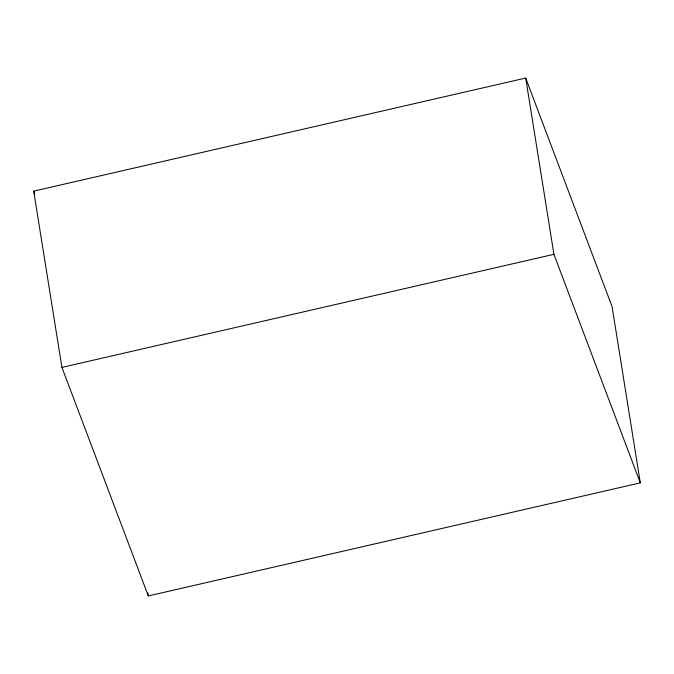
<?xml version="1.0" encoding="UTF-8"?>
<svg xmlns="http://www.w3.org/2000/svg" width="674" height="674" viewBox="0 0 674 674"><rect width="100%" height="100%" fill="white"/><g stroke="black" fill="none" stroke-linecap="round" stroke-linejoin="round"><path stroke-width="1.01" d="M33.7 191.138L525.695 78.049L612.068 306.594L640.3 482.862L148.305 595.951L61.932 367.406L33.7 191.138L34.821 194.095M61.932 367.406L553.927 254.317L640.3 482.862M525.695 78.049L553.927 254.317M147.808 592.842L148.305 595.951"/></g></svg>
